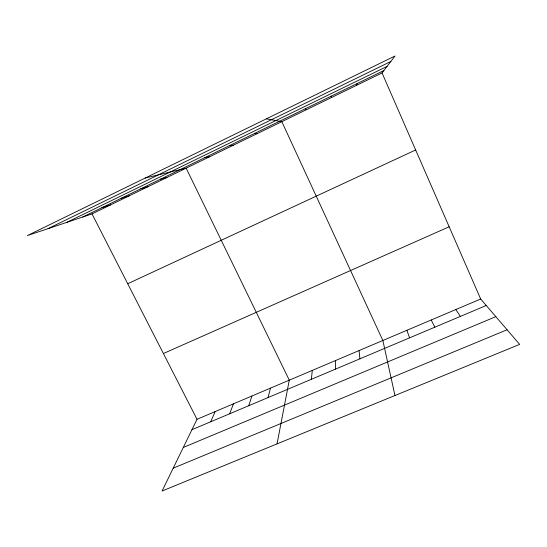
<?xml version="1.0" encoding="UTF-8"?>
<svg xmlns="http://www.w3.org/2000/svg" width="547" height="547" viewBox="0 0 547 547"><rect width="100%" height="100%" fill="white"/><g stroke="black" fill="none" stroke-linecap="round" stroke-linejoin="round"><path stroke-width="0.82" d="M335.502 369.109L335.557 360.541M311.373 379.29L312.296 370.408M277.042 443.87L289.281 380.165L186.151 168.155L145.16 178.048M268.051 397.573L270.498 388.124M248.762 405.717L251.887 396.021M229.651 413.778L233.432 403.843M356.548 85.339L357.341 83.459M210.711 421.771L215.142 411.597M480.676 299.011L197.016 419.282L162.09 491.015L519.65 344.378L480.676 299.011L382.052 72.949L395.05 55.985L27.35 235.593L92.012 213.911L382.052 72.949M48.109 228.632L390.818 61.503M66.775 222.369L387.064 66.406M82.72 217.022L383.885 70.549M127.711 283.736L415.652 149.967M163.396 353.526L449.169 226.786M191.949 429.689L486.249 305.493M183.286 447.473L495.835 316.651M173.214 468.164L507.09 329.752M101.865 207.716L110.494 204.927M121.188 198.315L129.147 195.86M140.702 188.824L147.97 186.712M160.401 179.245L166.972 177.481M204.687 157.707L209.658 156.729M229.371 145.7L233.439 145.174M254.355 133.55L257.493 133.482M266.396 118.829L281.828 121.66L382.859 340.487L394.955 395.515M305.226 108.812L306.443 109.694M455.808 309.554L460.389 316.405M92.012 213.911L197.016 419.282M431.221 319.981L434.831 327.195M406.906 330.292L409.566 337.855M331.126 96.21L331.352 97.592M359.078 350.565L359.912 358.811"/></g></svg>
